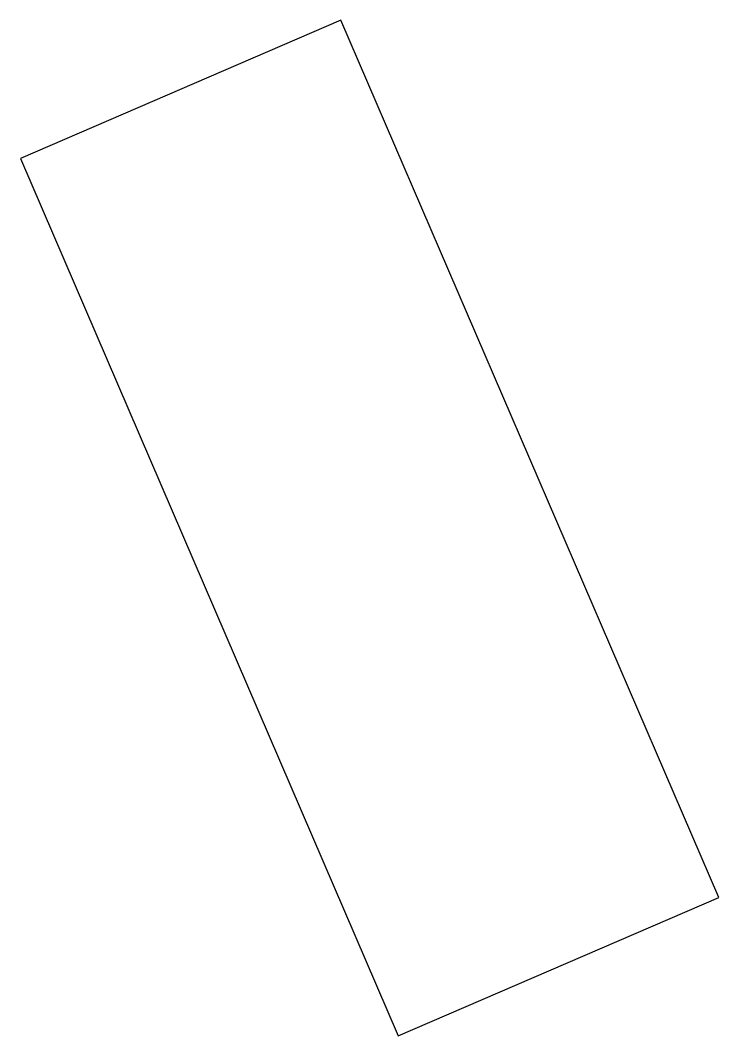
# Model space of a CAD drawing. Header units: metres. Extents: x -3.3 to 3.8, y -1.9 to 8.4.
import ezdxf

# ---------------------------------------------------------------- set-up
doc = ezdxf.new("R2010")
doc.units = ezdxf.units.M

msp = doc.modelspace()

# ---------------------------------------------------------------- linework, layer by layer
for p, q in [((-0.04, 8.351), (-3.28, 6.955)), ((3.78, -0.517), (-0.04, 8.351)), ((-3.28, 6.955), (0.54, -1.913)), ((0.54, -1.913), (3.78, -0.517))]:
    msp.add_line(p, q)

doc.saveas('drawing.dxf')
